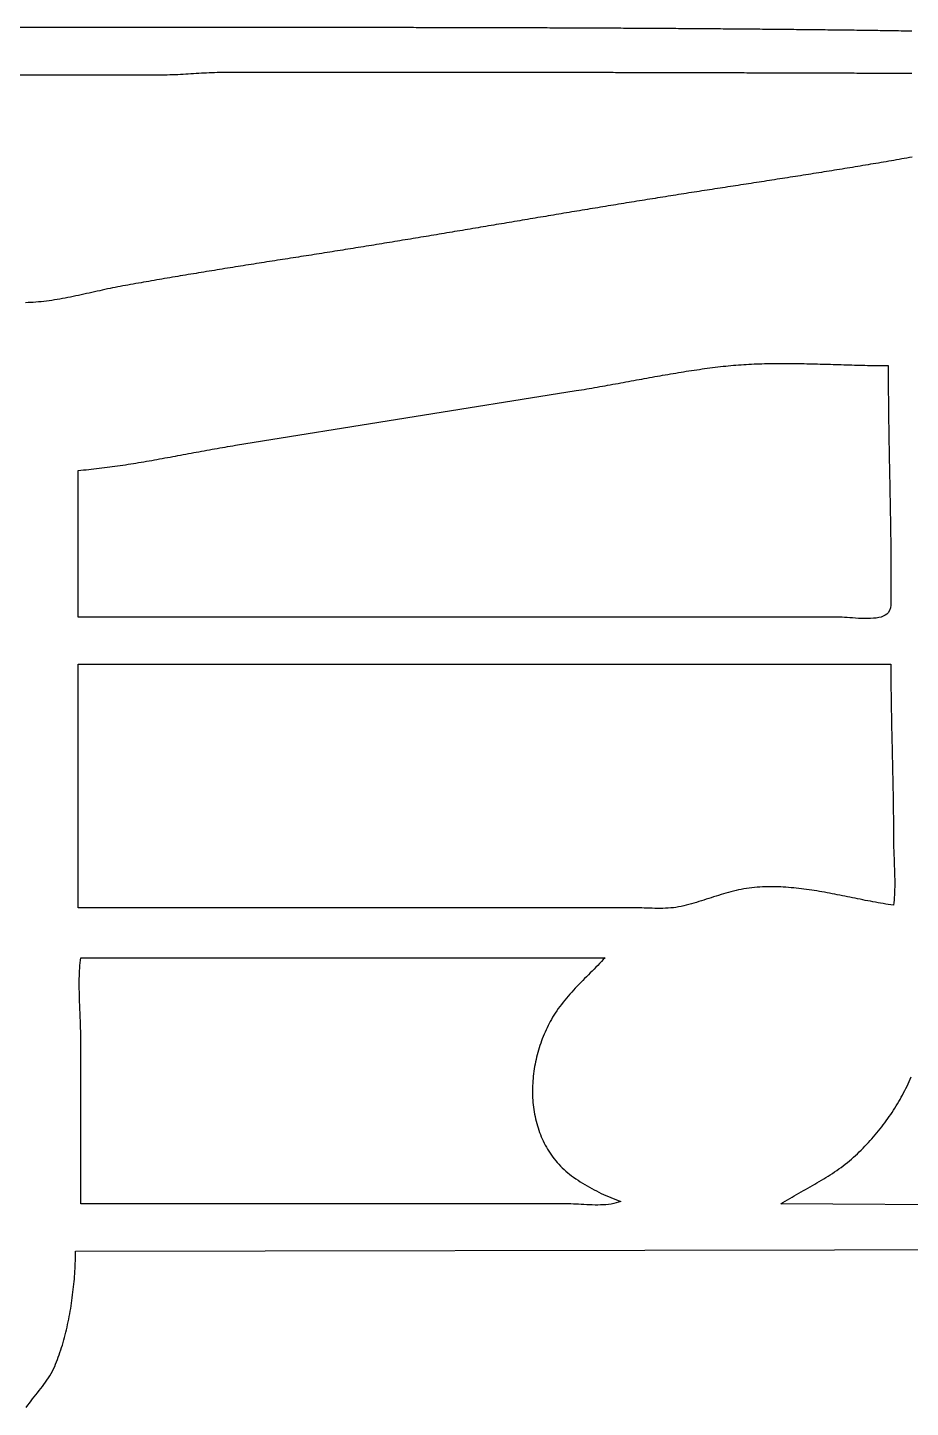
# Model space of a CAD drawing. Extents: x 5 to 1491, y 1 to 919.
# Drawn here: x 894 to 1230, y 209 to 736 of the extents above; entities that cross this region are included whole.
import ezdxf

# ---------------------------------------------------------------- set-up
doc = ezdxf.new("R2010")
doc.units = 0
doc.layers.add('C18', color=18, linetype='CONTINUOUS')
doc.layers.add('C7', color=7, linetype='CONTINUOUS')

msp = doc.modelspace()

# ---------------------------------------------------------------- linework, layer by layer
at = {"layer": 'C18'}
for points in [[(1230.9927, 734.6221), (1229.9928, 734.6385), (1228.9929, 734.6549), (1227.993, 734.6713), (1226.9931, 734.6876), (1225.9933, 734.7039), (1224.9934, 734.7202), (1223.9936, 734.7363), (1222.9938, 734.7524), (1221.994, 734.7684), (1220.9942, 734.7842), (1219.9945, 734.7999), (1218.9947, 734.8154), (1217.995, 734.8308), (1216.9953, 734.846), (1215.9956, 734.861), (1214.996, 734.8757), (1213.9963, 734.8902), (1212.9967, 734.9045), (1211.9971, 734.9185), (1210.9975, 734.9322), (1209.998, 734.9457), (1208.9984, 734.9588), (1207.9989, 734.9715), (1206.9994, 734.984), (1206, 734.9961), (1205.0009, 735.0079), (1204.0018, 735.0196), (1203.0026, 735.0313), (1202.0035, 735.0429), (1201.0042, 735.0543), (1200.005, 735.0657), (1199.0057, 735.0771), (1198.0064, 735.0883), (1197.007, 735.0994), (1196.0076, 735.1105), (1195.0082, 735.1214), (1194.0087, 735.1323), (1193.0092, 735.1431), (1192.0097, 735.1538), (1191.0101, 735.1644), (1190.0105, 735.175), (1189.0109, 735.1854), (1188.0112, 735.1958), (1187.0115, 735.2061), (1186.0118, 735.2163), (1185.012, 735.2264), (1184.0123, 735.2365), (1183.0124, 735.2464), (1182.0126, 735.2563), (1181.0127, 735.2661), (1180.0128, 735.2758), (1179.0129, 735.2854), (1178.013, 735.295), (1177.013, 735.3045), (1176.013, 735.3139), (1175.0129, 735.3232), (1174.0129, 735.3324), (1173.0128, 735.3415), (1172.0127, 735.3506), (1171.0126, 735.3596), (1170.0124, 735.3685), (1169.0122, 735.3774), (1168.012, 735.3861), (1167.0118, 735.3948), (1166.0116, 735.4034), (1165.0113, 735.412), (1164.011, 735.4204), (1163.0107, 735.4288), (1162.0104, 735.4371), (1161.0101, 735.4453), (1160.0097, 735.4535), (1159.0093, 735.4615), (1158.0089, 735.4695), (1157.0085, 735.4775), (1156.008, 735.4853), (1155.0076, 735.4931), (1154.0071, 735.5008), (1153.0066, 735.5084), (1152.0061, 735.516), (1151.0056, 735.5235), (1150.0051, 735.5309), (1149.0045, 735.5383), (1148.004, 735.5455), (1147.0034, 735.5527), (1146.0028, 735.5599), (1145.0022, 735.5669), (1144.0016, 735.5739), (1143.0009, 735.5808), (1142.0003, 735.5877), (1140.9997, 735.5945), (1139.999, 735.6012), (1138.9983, 735.6078), (1137.9976, 735.6144), (1136.9969, 735.6209), (1135.9963, 735.6273), (1134.9955, 735.6337), (1133.9948, 735.64), (1132.9941, 735.6462), (1131.9934, 735.6524), (1130.9926, 735.6585), (1129.9919, 735.6645), (1128.9911, 735.6705), (1127.9904, 735.6764), (1126.9896, 735.6823), (1125.9889, 735.688), (1124.9881, 735.6937), (1123.9873, 735.6994), (1122.9866, 735.705), (1121.9858, 735.7105), (1120.985, 735.7159), (1119.9842, 735.7213), (1118.9834, 735.7267), (1117.9826, 735.7319), (1116.9819, 735.7371), (1115.9811, 735.7423), (1114.9803, 735.7474), (1113.9795, 735.7524), (1112.9787, 735.7573), (1111.9779, 735.7622), (1110.9772, 735.7671), (1109.9764, 735.7719), (1108.9756, 735.7766), (1107.9748, 735.7812), (1106.9741, 735.7858), (1105.9733, 735.7904), (1104.9725, 735.7949), (1103.9718, 735.7993), (1102.971, 735.8036), (1101.9703, 735.8079), (1100.9696, 735.8122), (1099.9688, 735.8164), (1098.9681, 735.8205), (1097.9674, 735.8246), (1096.9667, 735.8286), (1095.966, 735.8326), (1094.9653, 735.8365), (1093.9646, 735.8404), (1092.9639, 735.8442), (1091.9633, 735.8479), (1090.9626, 735.8516), (1089.962, 735.8553), (1088.9614, 735.8589), (1087.9607, 735.8624), (1086.9601, 735.8659), (1085.9596, 735.8693), (1084.959, 735.8727), (1083.9584, 735.876), (1082.9579, 735.8793), (1081.9573, 735.8825), (1080.9568, 735.8857), (1079.9563, 735.8888), (1078.9558, 735.8918), (1077.9553, 735.8949), (1076.9549, 735.8978), (1075.9544, 735.9007), (1074.954, 735.9036), (1073.9536, 735.9064), (1072.9532, 735.9092), (1071.9529, 735.9119), (1070.9525, 735.9146), (1069.9522, 735.9172), (1068.9519, 735.9198), (1067.9516, 735.9223), (1066.9513, 735.9248), (1065.9511, 735.9272), (1064.9509, 735.9296), (1063.9507, 735.932), (1062.9505, 735.9343), (1061.9503, 735.9365), (1060.9502, 735.9387), (1059.9501, 735.9409), (1058.95, 735.943), (1057.95, 735.9451), (1056.9499, 735.9471), (1055.9499, 735.9491), (1054.9499, 735.951), (1053.95, 735.9529), (1052.9501, 735.9548), (1051.9502, 735.9566), (1050.9503, 735.9584), (1049.9505, 735.9601), (1048.9506, 735.9618), (1047.9509, 735.9635), (1046.9511, 735.9651), (1045.9514, 735.9666), (1044.9517, 735.9682), (1043.952, 735.9696), (1042.9524, 735.9711), (1041.9528, 735.9725), (1040.9532, 735.9739), (1039.9537, 735.9752), (1038.9542, 735.9765), (1037.9547, 735.9777), (1036.9553, 735.979), (1035.9559, 735.9801), (1034.9565, 735.9813), (1033.9572, 735.9824), (1032.9579, 735.9834), (1031.9587, 735.9845), (1030.9594, 735.9855), (1029.9603, 735.9864), (1028.9611, 735.9873), (1027.962, 735.9882), (1026.9629, 735.9891), (1025.9639, 735.9899), (1024.9649, 735.9907), (1023.966, 735.9914), (1022.9671, 735.9921), (1021.9682, 735.9928), (1020.9694, 735.9935), (1019.9706, 735.9941), (1018.9718, 735.9947), (1017.9731, 735.9952), (1016.9745, 735.9958), (1015.9758, 735.9962), (1014.9773, 735.9967), (1013.9787, 735.9971), (1012.9802, 735.9975), (1011.9818, 735.9979), (1010.9834, 735.9982), (1009.9851, 735.9985), (1008.9868, 735.9988), (1007.9885, 735.9991), (1006.9903, 735.9993), (1005.9921, 735.9995), (1004.994, 735.9996), (1003.9959, 735.9998), (1002.9979, 735.9999), (1002, 736), (831, 736)], [(804, 718), (945, 718), (946.0058, 718.0049), (947.0105, 718.0194), (948.0141, 718.0424), (949.0168, 718.0731), (950.0186, 718.1107), (951.0196, 718.1544), (952.0199, 718.2032), (953.0195, 718.2563), (954.0186, 718.313), (955.0173, 718.3722), (956.0156, 718.4332), (957.0136, 718.4951), (958.0114, 718.5571), (959.0092, 718.6183), (960.0069, 718.6779), (961.0047, 718.735), (962.0026, 718.7887), (963.0008, 718.8383), (963.9993, 718.8828), (964.9983, 718.9214), (965.9977, 718.9533), (966.9977, 718.9776), (967.9985, 718.9934), (969, 719), (970.0002, 719.0015), (971.0004, 719.0031), (972.0007, 719.0046), (973.0009, 719.0061), (974.0012, 719.0076), (975.0014, 719.009), (976.0016, 719.0104), (977.0019, 719.0117), (978.0021, 719.013), (979.0024, 719.0143), (980.0026, 719.0156), (981.0028, 719.0168), (982.003, 719.018), (983.0033, 719.0191), (984.0035, 719.0203), (985.0037, 719.0214), (986.0039, 719.0224), (987.0042, 719.0234), (988.0044, 719.0244), (989.0046, 719.0254), (990.0048, 719.0263), (991.005, 719.0272), (992.0052, 719.0281), (993.0055, 719.0289), (994.0057, 719.0297), (995.0059, 719.0305), (996.0061, 719.0312), (997.0063, 719.0319), (998.0065, 719.0326), (999.0067, 719.0333), (1000.0069, 719.0339), (1001.0071, 719.0345), (1002.0073, 719.035), (1003.0075, 719.0355), (1004.0077, 719.036), (1005.0079, 719.0365), (1006.0081, 719.0369), (1007.0082, 719.0373), (1008.0084, 719.0377), (1009.0086, 719.0381), (1010.0088, 719.0384), (1011.009, 719.0387), (1012.0092, 719.0389), (1013.0094, 719.0391), (1014.0095, 719.0393), (1015.0097, 719.0395), (1016.0099, 719.0396), (1017.0101, 719.0398), (1018.0102, 719.0398), (1019.0104, 719.0399), (1020.0106, 719.0399), (1021.0108, 719.0399), (1022.0109, 719.0399), (1023.0111, 719.0398), (1024.0113, 719.0397), (1025.0114, 719.0396), (1026.0116, 719.0395), (1027.0117, 719.0393), (1028.0119, 719.0391), (1029.0121, 719.0389), (1030.0122, 719.0387), (1031.0124, 719.0384), (1032.0125, 719.0381), (1033.0127, 719.0377), (1034.0128, 719.0374), (1035.013, 719.037), (1036.0131, 719.0366), (1037.0133, 719.0361), (1038.0134, 719.0357), (1039.0136, 719.0352), (1040.0137, 719.0347), (1041.0139, 719.0341), (1042.014, 719.0336), (1043.0141, 719.033), (1044.0143, 719.0324), (1045.0144, 719.0317), (1046.0145, 719.031), (1047.0147, 719.0304), (1048.0148, 719.0296), (1049.0149, 719.0289), (1050.0151, 719.0281), (1051.0152, 719.0273), (1052.0153, 719.0265), (1053.0155, 719.0257), (1054.0156, 719.0248), (1055.0157, 719.0239), (1056.0158, 719.023), (1057.016, 719.0221), (1058.0161, 719.0211), (1059.0162, 719.0201), (1060.0163, 719.0191), (1061.0164, 719.0181), (1062.0165, 719.017), (1063.0167, 719.0159), (1064.0168, 719.0148), (1065.0169, 719.0137), (1066.017, 719.0126), (1067.0171, 719.0114), (1068.0172, 719.0102), (1069.0173, 719.009), (1070.0174, 719.0077), (1071.0175, 719.0065), (1072.0176, 719.0052), (1073.0177, 719.0039), (1074.0178, 719.0026), (1075.0179, 719.0012), (1076.018, 718.9998), (1077.0181, 718.9984), (1078.0182, 718.997), (1079.0183, 718.9956), (1080.0184, 718.9941), (1081.0185, 718.9927), (1082.0186, 718.9912), (1083.0187, 718.9896), (1084.0187, 718.9881), (1085.0188, 718.9866), (1086.0189, 718.985), (1087.019, 718.9834), (1088.0191, 718.9817), (1089.0192, 718.9801), (1090.0193, 718.9784), (1091.0193, 718.9768), (1092.0194, 718.9751), (1093.0195, 718.9733), (1094.0196, 718.9716), (1095.0196, 718.9698), (1096.0197, 718.9681), (1097.0198, 718.9663), (1098.0199, 718.9645), (1099.0199, 718.9626), (1100.02, 718.9608), (1101.0201, 718.9589), (1102.0201, 718.957), (1103.0202, 718.9551), (1104.0203, 718.9532), (1105.0203, 718.9512), (1106.0204, 718.9493), (1107.0204, 718.9473), (1108.0205, 718.9453), (1109.0206, 718.9433), (1110.0206, 718.9412), (1111.0207, 718.9392), (1112.0207, 718.9371), (1113.0208, 718.935), (1114.0209, 718.9329), (1115.0209, 718.9308), (1116.021, 718.9287), (1117.021, 718.9265), (1118.0211, 718.9243), (1119.0211, 718.9221), (1120.0212, 718.9199), (1121.0212, 718.9177), (1122.0212, 718.9155), (1123.0213, 718.9132), (1124.0213, 718.911), (1125.0214, 718.9087), (1126.0214, 718.9064), (1127.0215, 718.9041), (1128.0215, 718.9017), (1129.0215, 718.8994), (1130.0216, 718.897), (1131.0216, 718.8946), (1132.0216, 718.8923), (1133.0217, 718.8898), (1134.0217, 718.8874), (1135.0217, 718.885), (1136.0218, 718.8825), (1137.0218, 718.8801), (1138.0218, 718.8776), (1139.0219, 718.8751), (1140.0219, 718.8726), (1141.0219, 718.8701), (1142.0219, 718.8675), (1143.022, 718.865), (1144.022, 718.8624), (1145.022, 718.8599), (1146.022, 718.8573), (1147.0221, 718.8547), (1148.0221, 718.8521), (1149.0221, 718.8494), (1150.0221, 718.8468), (1151.0221, 718.8441), (1152.0222, 718.8415), (1153.0222, 718.8388), (1154.0222, 718.8361), (1155.0222, 718.8334), (1156.0222, 718.8307), (1157.0222, 718.828), (1158.0222, 718.8252), (1159.0222, 718.8225), (1160.0223, 718.8197), (1161.0223, 718.817), (1162.0223, 718.8142), (1163.0223, 718.8114), (1164.0223, 718.8086), (1165.0223, 718.8058), (1166.0223, 718.8029), (1167.0223, 718.8001), (1168.0223, 718.7972), (1169.0223, 718.7944), (1170.0223, 718.7915), (1171.0223, 718.7886), (1172.0223, 718.7857), (1173.0223, 718.7828), (1174.0223, 718.7799), (1175.0223, 718.777), (1176.0223, 718.7741), (1177.0223, 718.7711), (1178.0223, 718.7682), (1179.0223, 718.7652), (1180.0223, 718.7623), (1181.0222, 718.7593), (1182.0222, 718.7563), (1183.0222, 718.7533), (1184.0222, 718.7503), (1185.0222, 718.7473), (1186.0222, 718.7443), (1187.0222, 718.7412), (1188.0222, 718.7382), (1189.0221, 718.7352), (1190.0221, 718.7321), (1191.0221, 718.7291), (1192.0221, 718.726), (1193.0221, 718.7229), (1194.0221, 718.7198), (1195.022, 718.7167), (1196.022, 718.7136), (1197.022, 718.7105), (1198.022, 718.7074), (1199.022, 718.7043), (1200.0219, 718.7012), (1201.0219, 718.698), (1202.0219, 718.6949), (1203.0219, 718.6918), (1204.0218, 718.6886), (1205.0218, 718.6854), (1206.0218, 718.6823), (1207.0217, 718.6791), (1208.0217, 718.6759), (1209.0217, 718.6728), (1210.0217, 718.6696), (1211.0216, 718.6664), (1212.0216, 718.6632), (1213.0216, 718.66), (1214.0215, 718.6568), (1215.0215, 718.6536), (1216.0215, 718.6503), (1217.0214, 718.6471), (1218.0214, 718.6439), (1219.0214, 718.6407), (1220.0213, 718.6374), (1221.0213, 718.6342), (1222.0212, 718.6309), (1223.0212, 718.6277), (1224.0212, 718.6244), (1225.0211, 718.6212), (1226.0211, 718.6179), (1227.021, 718.6146), (1228.021, 718.6114), (1229.021, 718.6081), (1230.0209, 718.6048), (1231.0209, 718.6016)], [(1231.1142, 686.5576), (1230.1276, 686.3808), (1229.1409, 686.2047), (1228.154, 686.0294), (1227.1669, 685.8548), (1226.1797, 685.6808), (1225.1923, 685.5076), (1224.2048, 685.335), (1223.2171, 685.1631), (1222.2292, 684.9919), (1221.2412, 684.8213), (1220.2531, 684.6513), (1219.2648, 684.482), (1218.2764, 684.3133), (1217.2878, 684.1451), (1216.2991, 683.9776), (1215.3103, 683.8106), (1214.3213, 683.6442), (1213.3323, 683.4784), (1212.3431, 683.3131), (1211.3538, 683.1483), (1210.3643, 682.984), (1209.3748, 682.8203), (1208.3852, 682.657), (1207.3955, 682.4943), (1206.4056, 682.332), (1205.4157, 682.1701), (1204.4257, 682.0088), (1203.4356, 681.8478), (1202.4454, 681.6873), (1201.4551, 681.5272), (1200.4647, 681.3675), (1199.4743, 681.2082), (1198.4838, 681.0493), (1197.4932, 680.8908), (1196.5026, 680.7326), (1195.5119, 680.5748), (1194.5211, 680.4173), (1193.5303, 680.2601), (1192.5394, 680.1033), (1191.5485, 679.9467), (1190.5575, 679.7904), (1189.5665, 679.6345), (1188.5755, 679.4788), (1187.5844, 679.3233), (1186.5932, 679.1681), (1185.6021, 679.0131), (1184.6109, 678.8584), (1183.6197, 678.7038), (1182.6285, 678.5495), (1181.6372, 678.3954), (1180.646, 678.2414), (1179.6547, 678.0876), (1178.6634, 677.9339), (1177.6721, 677.7804), (1176.6808, 677.627), (1175.6896, 677.4738), (1174.6983, 677.3207), (1173.707, 677.1676), (1172.7158, 677.0147), (1171.7245, 676.8618), (1170.7333, 676.7089), (1169.7421, 676.5562), (1168.7509, 676.4035), (1167.7598, 676.2508), (1166.7687, 676.0981), (1165.7776, 675.9454), (1164.7866, 675.7927), (1163.7956, 675.64), (1162.8046, 675.4873), (1161.8137, 675.3346), (1160.8228, 675.1818), (1159.832, 675.0289), (1158.8413, 674.8759), (1157.8506, 674.7229), (1156.86, 674.5698), (1155.8694, 674.4166), (1154.879, 674.2632), (1153.8886, 674.1097), (1152.8982, 673.9561), (1151.908, 673.8023), (1150.9178, 673.6484), (1149.9278, 673.4943), (1148.9378, 673.34), (1147.9479, 673.1855), (1146.9581, 673.0308), (1145.9684, 672.8759), (1144.9788, 672.7207), (1143.9893, 672.5653), (1143, 672.4097), (1142.0058, 672.2529), (1141.0116, 672.0959), (1140.0175, 671.9386), (1139.0235, 671.781), (1138.0295, 671.6231), (1137.0355, 671.4649), (1136.0416, 671.3065), (1135.0478, 671.1477), (1134.0539, 670.9887), (1133.0602, 670.8295), (1132.0664, 670.6699), (1131.0727, 670.5102), (1130.0791, 670.3501), (1129.0855, 670.1898), (1128.0919, 670.0293), (1127.0983, 669.8685), (1126.1048, 669.7075), (1125.1114, 669.5462), (1124.118, 669.3848), (1123.1246, 669.2231), (1122.1312, 669.0612), (1121.1379, 668.899), (1120.1446, 668.7367), (1119.1513, 668.5742), (1118.1581, 668.4114), (1117.1649, 668.2485), (1116.1718, 668.0853), (1115.1786, 667.922), (1114.1855, 667.7585), (1113.1924, 667.5948), (1112.1994, 667.431), (1111.2064, 667.267), (1110.2134, 667.1028), (1109.2204, 666.9384), (1108.2275, 666.7739), (1107.2346, 666.6093), (1106.2417, 666.4445), (1105.2488, 666.2795), (1104.2559, 666.1144), (1103.2631, 665.9492), (1102.2703, 665.7839), (1101.2775, 665.6184), (1100.2847, 665.4528), (1099.292, 665.2871), (1098.2993, 665.1213), (1097.3065, 664.9553), (1096.3138, 664.7893), (1095.3212, 664.6232), (1094.3285, 664.4569), (1093.3358, 664.2906), (1092.3432, 664.1242), (1091.3506, 663.9577), (1090.358, 663.7912), (1089.3653, 663.6245), (1088.3728, 663.4578), (1087.3802, 663.291), (1086.3876, 663.1242), (1085.395, 662.9573), (1084.4025, 662.7904), (1083.4099, 662.6234), (1082.4174, 662.4564), (1081.4248, 662.2893), (1080.4323, 662.1223), (1079.4398, 661.9551), (1078.4473, 661.788), (1077.4547, 661.6208), (1076.4622, 661.4537), (1075.4697, 661.2865), (1074.4772, 661.1193), (1073.4847, 660.9521), (1072.4922, 660.7849), (1071.4996, 660.6177), (1070.5071, 660.4505), (1069.5146, 660.2834), (1068.5221, 660.1162), (1067.5295, 659.9491), (1066.537, 659.782), (1065.5445, 659.615), (1064.5519, 659.448), (1063.5594, 659.281), (1062.5668, 659.1141), (1061.5742, 658.9472), (1060.5816, 658.7804), (1059.5891, 658.6136), (1058.5965, 658.4469), (1057.6038, 658.2803), (1056.6112, 658.1137), (1055.6186, 657.9473), (1054.6259, 657.7809), (1053.6333, 657.6146), (1052.6406, 657.4484), (1051.6479, 657.2822), (1050.6552, 657.1162), (1049.6625, 656.9503), (1048.6697, 656.7845), (1047.677, 656.6188), (1046.6842, 656.4532), (1045.6914, 656.2878), (1044.6986, 656.1224), (1043.7057, 655.9572), (1042.7129, 655.7922), (1041.72, 655.6272), (1040.7271, 655.4625), (1039.7341, 655.2978), (1038.7412, 655.1333), (1037.7482, 654.969), (1036.7552, 654.8049), (1035.7621, 654.6409), (1034.7691, 654.477), (1033.776, 654.3134), (1032.7829, 654.1499), (1031.7897, 653.9866), (1030.7965, 653.8235), (1029.8033, 653.6606), (1028.8101, 653.4979), (1027.8168, 653.3354), (1026.8235, 653.1731), (1025.8302, 653.011), (1024.8368, 652.8491), (1023.8434, 652.6875), (1022.8499, 652.526), (1021.8564, 652.3648), (1020.8629, 652.2038), (1019.8694, 652.0431), (1018.8758, 651.8826), (1017.8821, 651.7223), (1016.8884, 651.5623), (1015.8947, 651.4026), (1014.901, 651.2431), (1013.9071, 651.0839), (1012.9133, 650.9249), (1011.9194, 650.7662), (1010.9255, 650.6078), (1009.9315, 650.4497), (1008.9375, 650.2918), (1007.9434, 650.1342), (1006.9493, 649.977), (1005.9551, 649.82), (1004.9609, 649.6634), (1003.9666, 649.507), (1002.9723, 649.351), (1001.9779, 649.1952), (1000.9835, 649.0398), (999.9891, 648.8847), (998.9945, 648.73), (998, 648.5756), (996.9995, 648.4203), (995.9989, 648.265), (994.9983, 648.1095), (993.9976, 647.9539), (992.9968, 647.7981), (991.996, 647.6422), (990.9951, 647.4861), (989.9941, 647.3299), (988.9931, 647.1735), (987.992, 647.0169), (986.9909, 646.8601), (985.9898, 646.7031), (984.9886, 646.5459), (983.9874, 646.3885), (982.9861, 646.2309), (981.9848, 646.073), (980.9835, 645.915), (979.9822, 645.7566), (978.9809, 645.5981), (977.9796, 645.4393), (976.9783, 645.2802), (975.977, 645.1209), (974.9757, 644.9613), (973.9744, 644.8014), (972.9731, 644.6412), (971.9719, 644.4808), (970.9707, 644.32), (969.9695, 644.159), (968.9683, 643.9976), (967.9672, 643.8359), (966.9662, 643.6738), (965.9651, 643.5115), (964.9642, 643.3488), (963.9633, 643.1857), (962.9624, 643.0223), (961.9617, 642.8586), (960.961, 642.6944), (959.9603, 642.5299), (958.9598, 642.365), (957.9594, 642.1997), (956.959, 642.0341), (955.9587, 641.868), (954.9586, 641.7015), (953.9585, 641.5346), (952.9585, 641.3673), (951.9587, 641.1995), (950.959, 641.0313), (949.9594, 640.8627), (948.9599, 640.6936), (947.9606, 640.524), (946.9613, 640.354), (945.9623, 640.1835), (944.9634, 640.0125), (943.9646, 639.8411), (942.966, 639.6691), (941.9675, 639.4967), (940.9692, 639.3237), (939.9711, 639.1502), (938.9731, 638.9762), (937.9753, 638.8017), (936.9777, 638.6267), (935.9803, 638.4511), (934.9831, 638.2749), (933.986, 638.0982), (932.9892, 637.921), (931.9926, 637.7431), (930.9962, 637.5647), (930, 637.3858), (929.0462, 637.2105), (928.0858, 637.0273), (927.1191, 636.8369), (926.1464, 636.6399), (925.1681, 636.437), (924.1845, 636.229), (923.196, 636.0165), (922.2028, 635.8002), (921.2054, 635.5808), (920.2041, 635.359), (919.1992, 635.1355), (918.1911, 634.911), (917.18, 634.6861), (916.1665, 634.4617), (915.1507, 634.2383), (914.133, 634.0167), (913.1139, 633.7975), (912.0935, 633.5815), (911.0723, 633.3693), (910.0506, 633.1616), (909.0288, 632.9592), (908.0072, 632.7627), (906.9861, 632.5728), (905.9658, 632.3902), (904.9468, 632.2157), (903.9293, 632.0498), (902.9138, 631.8933), (901.9004, 631.7469), (900.8897, 631.6112), (899.8819, 631.487), (898.8774, 631.375), (897.8765, 631.2759), (896.8795, 631.1903), (895.8868, 631.1189), (894.8988, 631.0625), (893.9158, 631.0217), (892.938, 630.9972)], [(1207.996, 304.1589), (1208.7536, 304.8323), (1209.5012, 305.5121), (1210.2388, 306.1983), (1210.9666, 306.8908), (1211.6844, 307.5894), (1212.3923, 308.2943), (1213.0904, 309.0052), (1213.7787, 309.7221), (1214.4572, 310.445), (1215.126, 311.1737), (1215.7851, 311.9084), (1216.4345, 312.6487), (1217.0743, 313.3948), (1217.7044, 314.1466), (1218.325, 314.9039), (1218.936, 315.6667), (1219.5376, 316.435), (1220.1296, 317.2087), (1220.7123, 317.9877), (1221.2855, 318.772), (1221.8493, 319.5615), (1222.4038, 320.3561), (1222.949, 321.1558), (1223.4849, 321.9605), (1224.0116, 322.7702), (1224.529, 323.5847), (1225.0373, 324.4041), (1225.5364, 325.2282), (1226.0264, 326.0571), (1226.5074, 326.8905), (1226.9793, 327.7286), (1227.4421, 328.5711), (1227.896, 329.4181), (1228.341, 330.2695), (1228.777, 331.1252), (1229.2042, 331.9851), (1229.6225, 332.8493), (1230.032, 333.7176), (1230.4327, 334.5899), (1230.8246, 335.4663)], [(1340, 286), (1181, 287), (1181.8565, 287.5391), (1182.7157, 288.0691), (1183.577, 288.591), (1184.4403, 289.1056), (1185.3051, 289.6138), (1186.1712, 290.1164), (1187.0381, 290.6144), (1187.9056, 291.1087), (1188.7732, 291.6002), (1189.6407, 292.0896), (1190.5077, 292.578), (1191.3738, 293.0663), (1192.2388, 293.5552), (1193.1023, 294.0457), (1193.9639, 294.5386), (1194.8233, 295.035), (1195.6802, 295.5356), (1196.5342, 296.0413), (1197.3849, 296.5531), (1198.2321, 297.0718), (1199.0754, 297.5982), (1199.9144, 298.1334), (1200.7489, 298.6782), (1201.5784, 299.2334), (1202.4027, 299.8), (1203.2213, 300.3789), (1204.034, 300.9708), (1204.8403, 301.5768), (1205.6401, 302.1978), (1206.4328, 302.8345), (1207.2183, 303.4879), (1207.9961, 304.1589)], [(894.4251, 211), (895.015, 211.7996), (895.6183, 212.5942), (896.2316, 213.3853), (896.8516, 214.1745), (897.4751, 214.9635), (898.0989, 215.7539), (898.7197, 216.5472), (899.3342, 217.3451), (899.9392, 218.1493), (900.5314, 218.9613), (901.1075, 219.7827), (901.6643, 220.6152), (902.1985, 221.4603), (902.707, 222.3198), (903.1863, 223.1951), (903.6333, 224.088), (904.0447, 225), (904.4027, 225.8581), (904.7521, 226.7296), (905.0929, 227.6137), (905.4251, 228.5101), (905.7488, 229.4182), (906.0639, 230.3373), (906.3706, 231.267), (906.6687, 232.2066), (906.9585, 233.1558), (907.2398, 234.1138), (907.5127, 235.0802), (907.7772, 236.0544), (908.0335, 237.0359), (908.2814, 238.0241), (908.521, 239.0184), (908.7524, 240.0184), (908.9756, 241.0234), (909.1905, 242.033), (909.3973, 243.0465), (909.596, 244.0635), (909.7866, 245.0834), (909.9691, 246.1055), (910.1435, 247.1295), (910.3099, 248.1547), (910.4683, 249.1806), (910.6187, 250.2067), (910.7612, 251.2323), (910.8958, 252.257), (911.0225, 253.2802), (911.1413, 254.3013), (911.2523, 255.3198), (911.3555, 256.3352), (911.451, 257.3469), (911.5387, 258.3544), (911.6186, 259.3571), (911.6909, 260.3544), (911.7555, 261.3458), (911.8125, 262.3309), (911.8619, 263.3089), (911.9037, 264.2794), (911.9379, 265.2419), (911.9646, 266.1957), (911.9839, 267.1403), (911.9956, 268.0753), (912, 269), (1491, 270)], [(893.22, 209.3524), (893.8237, 210.1742), (894.4252, 211)]]:
    msp.add_lwpolyline(points, dxfattribs=at)
at = {"layer": 'C7'}
for points in [[(1221.9722, 512.6033), (1221.4735, 512.0976), (1220.8529, 511.6716), (1220.1229, 511.3194), (1219.2957, 511.0352), (1218.3839, 510.8132), (1217.3999, 510.6476), (1216.3561, 510.5326), (1215.2649, 510.4624), (1214.1388, 510.4312), (1212.9902, 510.4332), (1211.8315, 510.4625), (1210.6751, 510.5133), (1209.5335, 510.58), (1208.4191, 510.6566), (1207.3444, 510.7373), (1206.3216, 510.8164), (1205.3634, 510.888), (1204.4821, 510.9463), (1203.6902, 510.9856), (1203, 511), (1146, 511), (913, 511), (913, 567), (914.0013, 567.0817), (915.0028, 567.1688), (916.0045, 567.2608), (917.0063, 567.3579), (918.0083, 567.4597), (919.0104, 567.5663), (920.0126, 567.6773), (921.015, 567.7928), (922.0174, 567.9126), (923.0199, 568.0365), (924.0225, 568.1645), (925.0251, 568.2963), (926.0278, 568.4318), (927.0306, 568.571), (928.0333, 568.7136), (929.0361, 568.8596), (930.0389, 569.0088), (931.0416, 569.1611), (932.0444, 569.3163), (933.0471, 569.4743), (934.0498, 569.635), (935.0524, 569.7982), (936.055, 569.9638), (937.0574, 570.1318), (938.0598, 570.3018), (939.0621, 570.4739), (940.0643, 570.6478), (941.0664, 570.8234), (942.0683, 571.0007), (943.0701, 571.1794), (944.0717, 571.3595), (945.0732, 571.5408), (946.0745, 571.7231), (947.0756, 571.9064), (948.0765, 572.0905), (949.0772, 572.2753), (950.0776, 572.4605), (951.0778, 572.6462), (952.0778, 572.8322), (953.0775, 573.0182), (954.077, 573.2043), (955.0761, 573.3903), (956.075, 573.5759), (957.0736, 573.7612), (958.0718, 573.946), (959.0697, 574.13), (960.0673, 574.3133), (961.0646, 574.4956), (962.0614, 574.6769), (963.0579, 574.8569), (964.0541, 575.0356), (965.0498, 575.2128), (966.0451, 575.3885), (967.04, 575.5624), (968.0345, 575.7344), (969.0285, 575.9044), (970.0221, 576.0722), (971.0152, 576.2378), (972.0078, 576.401), (973, 576.5617), (1103, 597.4383), (1103.9963, 597.5993), (1104.9929, 597.7627), (1105.9896, 597.9282), (1106.9865, 598.0958), (1107.9837, 598.2652), (1108.9809, 598.4363), (1109.9784, 598.6092), (1110.9761, 598.7835), (1111.9739, 598.9593), (1112.9718, 599.1364), (1113.97, 599.3147), (1114.9683, 599.4941), (1115.9667, 599.6745), (1116.9653, 599.8557), (1117.9641, 600.0376), (1118.963, 600.2202), (1119.962, 600.4033), (1120.9612, 600.5868), (1121.9605, 600.7705), (1122.9599, 600.9544), (1123.9595, 601.1384), (1124.9592, 601.3223), (1125.959, 601.506), (1126.959, 601.6894), (1127.959, 601.8724), (1128.9592, 602.0549), (1129.9594, 602.2368), (1130.9598, 602.4179), (1131.9603, 602.5981), (1132.9608, 602.7774), (1133.9615, 602.9555), (1134.9622, 603.1324), (1135.9631, 603.3081), (1136.964, 603.4822), (1137.965, 603.6548), (1138.966, 603.8258), (1139.9672, 603.9949), (1140.9684, 604.1622), (1141.9697, 604.3274), (1142.971, 604.4905), (1143.9724, 604.6514), (1144.9739, 604.8099), (1145.9754, 604.9659), (1146.9769, 605.1194), (1147.9785, 605.2701), (1148.9802, 605.418), (1149.9818, 605.563), (1150.9836, 605.705), (1151.9853, 605.8438), (1152.9871, 605.9793), (1153.9889, 606.1114), (1154.9907, 606.24), (1155.9925, 606.3649), (1156.9944, 606.4862), (1157.9962, 606.6036), (1158.9981, 606.717), (1160, 606.8264), (1160.9786, 606.9278), (1161.9592, 607.0229), (1162.9416, 607.1119), (1163.9258, 607.1948), (1164.9117, 607.2719), (1165.8993, 607.3433), (1166.8885, 607.4091), (1167.8792, 607.4695), (1168.8715, 607.5247), (1169.8651, 607.5748), (1170.8601, 607.6199), (1171.8565, 607.6603), (1172.854, 607.696), (1173.8528, 607.7273), (1174.8527, 607.7542), (1175.8536, 607.777), (1176.8556, 607.7958), (1177.8585, 607.8107), (1178.8623, 607.8219), (1179.8668, 607.8296), (1180.8722, 607.8339), (1181.8783, 607.8349), (1182.885, 607.8329), (1183.8922, 607.828), (1184.9, 607.8202), (1185.9083, 607.8099), (1186.9169, 607.7971), (1187.9259, 607.782), (1188.9352, 607.7647), (1189.9446, 607.7455), (1190.9543, 607.7244), (1191.964, 607.7016), (1192.9738, 607.6773), (1193.9835, 607.6516), (1194.9932, 607.6247), (1196.0027, 607.5967), (1197.012, 607.5678), (1198.021, 607.5381), (1199.0297, 607.5078), (1200.038, 607.4771), (1201.0459, 607.4461), (1202.0532, 607.4149), (1203.06, 607.3837), (1204.0661, 607.3528), (1205.0716, 607.3221), (1206.0763, 607.2919), (1207.0802, 607.2624), (1208.0832, 607.2336), (1209.0853, 607.2058), (1210.0864, 607.179), (1211.0864, 607.1535), (1212.0854, 607.1295), (1213.0831, 607.1069), (1214.0796, 607.0861), (1215.0748, 607.0672), (1216.0687, 607.0503), (1217.0611, 607.0355), (1218.0521, 607.0231), (1219.0415, 607.0132), (1220.0293, 607.006), (1221.0155, 607.0015), (1222, 607)], [(1222, 607), (1222.0004, 605.999), (1222.0017, 604.998), (1222.0038, 603.997), (1222.0068, 602.9961), (1222.0105, 601.9951), (1222.0151, 600.9941), (1222.0204, 599.9931), (1222.0264, 598.9921), (1222.0331, 597.9911), (1222.0406, 596.9901), (1222.0487, 595.9892), (1222.0575, 594.9882), (1222.0669, 593.9872), (1222.077, 592.9863), (1222.0876, 591.9854), (1222.0988, 590.9844), (1222.1106, 589.9835), (1222.1229, 588.9827), (1222.1357, 587.9818), (1222.149, 586.9809), (1222.1628, 585.9801), (1222.177, 584.9793), (1222.1917, 583.9785), (1222.2068, 582.9778), (1222.2222, 581.9771), (1222.2381, 580.9764), (1222.2543, 579.9757), (1222.2708, 578.9751), (1222.2877, 577.9745), (1222.3048, 576.974), (1222.3222, 575.9734), (1222.3399, 574.973), (1222.3578, 573.9725), (1222.3759, 572.9721), (1222.3942, 571.9718), (1222.4126, 570.9715), (1222.4312, 569.9712), (1222.45, 568.971), (1222.4688, 567.9709), (1222.4877, 566.9708), (1222.5068, 565.9707), (1222.5258, 564.9707), (1222.5449, 563.9708), (1222.564, 562.9709), (1222.583, 561.9711), (1222.6021, 560.9713), (1222.6211, 559.9717), (1222.64, 558.972), (1222.6588, 557.9725), (1222.6775, 556.973), (1222.696, 555.9736), (1222.7145, 554.9742), (1222.7327, 553.9749), (1222.7507, 552.9757), (1222.7685, 551.9766), (1222.7861, 550.9776), (1222.8035, 549.9786), (1222.8205, 548.9797), (1222.8373, 547.9809), (1222.8537, 546.9822), (1222.8698, 545.9835), (1222.8855, 544.985), (1222.9009, 543.9865), (1222.9158, 542.9882), (1222.9304, 541.9899), (1222.9445, 540.9917), (1222.9581, 539.9936), (1222.9713, 538.9956), (1222.9839, 537.9977), (1222.9961, 537)], [(1222.996, 537), (1223.0067, 536.0003), (1223.0151, 535.0005), (1223.0214, 534.0006), (1223.0258, 533.0006), (1223.0286, 532.0006), (1223.0298, 531.0005), (1223.0297, 530.0003), (1223.0286, 529.0002), (1223.0265, 528), (1223.0236, 526.9999), (1223.0203, 525.9997), (1223.0166, 524.9996), (1223.0128, 523.9995), (1223.009, 522.9995), (1223.0055, 521.9996), (1223.0024, 520.9997), (1223, 520), (1223.0201, 518.9853), (1223.0558, 517.8861), (1223.0645, 516.7447), (1223.0032, 515.6033), (1222.8293, 514.5045), (1222.4999, 513.4904), (1221.9723, 512.6034)], [(1172, 407.9104), (1170.9569, 407.8263), (1169.9259, 407.7187), (1168.9063, 407.5888), (1167.8973, 407.4381), (1166.8982, 407.2679), (1165.9084, 407.0795), (1164.9269, 406.8743), (1163.9532, 406.6535), (1162.9864, 406.4186), (1162.0259, 406.1709), (1161.0709, 405.9117), (1160.1206, 405.6423), (1159.1745, 405.3641), (1158.2316, 405.0785), (1157.2913, 404.7867), (1156.3529, 404.4902), (1155.4155, 404.1902), (1154.4786, 403.8881), (1153.5413, 403.5852), (1152.6029, 403.2829), (1151.6628, 402.9825), (1150.72, 402.6854), (1149.774, 402.3928), (1148.824, 402.1062), (1147.8692, 401.8269), (1146.909, 401.5562), (1145.9425, 401.2955), (1144.9691, 401.046), (1143.988, 400.8092), (1142.9986, 400.5863), (1142, 400.3788), (1141.0345, 400.207), (1140.057, 400.0706), (1139.0693, 399.9663), (1138.0727, 399.8907), (1137.0689, 399.8405), (1136.0595, 399.8122), (1135.046, 399.8025), (1134.03, 399.8082), (1133.013, 399.8257), (1131.9967, 399.8518), (1130.9826, 399.8831), (1129.9723, 399.9162), (1128.9672, 399.9478), (1127.9691, 399.9745), (1126.9795, 399.993), (1126, 400), (913, 400), (913, 493), (1223, 493)], [(1223, 493), (1223.0006, 491.999), (1223.0026, 490.9982), (1223.006, 489.9975), (1223.0105, 488.997), (1223.0163, 487.9965), (1223.0232, 486.9962), (1223.0313, 485.996), (1223.0405, 484.9959), (1223.0507, 483.9958), (1223.0619, 482.9959), (1223.074, 481.9961), (1223.0871, 480.9963), (1223.1011, 479.9967), (1223.1158, 478.9971), (1223.1314, 477.9976), (1223.1478, 476.9981), (1223.1648, 475.9987), (1223.1825, 474.9994), (1223.2009, 474.0001), (1223.2198, 473.0008), (1223.2392, 472.0016), (1223.2592, 471.0025), (1223.2796, 470.0033), (1223.3005, 469.0042), (1223.3217, 468.0051), (1223.3432, 467.006), (1223.3651, 466.007), (1223.3872, 465.0079), (1223.4095, 464.0089), (1223.432, 463.0098), (1223.4546, 462.0107), (1223.4772, 461.0117), (1223.5, 460.0126), (1223.5227, 459.0134), (1223.5453, 458.0143), (1223.5679, 457.0151), (1223.5904, 456.0159), (1223.6127, 455.0166), (1223.6348, 454.0173), (1223.6567, 453.0179), (1223.6782, 452.0185), (1223.6994, 451.019), (1223.7203, 450.0195), (1223.7407, 449.0198), (1223.7607, 448.0201), (1223.7801, 447.0204), (1223.799, 446.0205), (1223.8174, 445.0205), (1223.8351, 444.0205), (1223.8521, 443.0203), (1223.8685, 442.02), (1223.8841, 441.0197), (1223.8988, 440.0192), (1223.9128, 439.0186), (1223.9259, 438.0178), (1223.938, 437.0169), (1223.9492, 436.0159), (1223.9594, 435.0148), (1223.9686, 434.0135), (1223.9767, 433.012), (1223.9836, 432.0104), (1223.9894, 431.0087), (1223.9939, 430.0068), (1223.9973, 429.0047), (1223.9993, 428.0024), (1224, 427), (1224.0046, 425.9887), (1224.018, 424.9794), (1224.0388, 423.972), (1224.066, 422.9663), (1224.0984, 421.9622), (1224.1349, 420.9595), (1224.1745, 419.9581), (1224.216, 418.9578), (1224.2581, 417.9586), (1224.3, 416.9603), (1224.3403, 415.9628), (1224.378, 414.9659), (1224.4119, 413.9695), (1224.441, 412.9735), (1224.464, 411.9776), (1224.48, 410.9819), (1224.4876, 409.9861), (1224.486, 408.9902), (1224.4738, 407.9939), (1224.45, 406.9972), (1224.4134, 405.9999), (1224.363, 405.0019), (1224.2975, 404.003), (1224.216, 403.0032), (1224.1171, 402.0022), (1224, 401), (1223.0197, 401.1474), (1222.0404, 401.301), (1221.0619, 401.4602), (1220.0843, 401.6247), (1219.1074, 401.7941), (1218.1313, 401.968), (1217.1557, 402.146), (1216.1808, 402.3277), (1215.2064, 402.5127), (1214.2325, 402.7006), (1213.259, 402.8911), (1212.2858, 403.0836), (1211.313, 403.2779), (1210.3404, 403.4735), (1209.368, 403.67), (1208.3957, 403.867), (1207.4235, 404.0642), (1206.4513, 404.2611), (1205.4791, 404.4574), (1204.5069, 404.6526), (1203.5344, 404.8464), (1202.5618, 405.0383), (1201.5889, 405.228), (1200.6157, 405.415), (1199.6421, 405.599), (1198.668, 405.7796), (1197.6935, 405.9563), (1196.7185, 406.1289), (1195.7428, 406.2968), (1194.7665, 406.4597), (1193.7895, 406.6171), (1192.8117, 406.7688), (1191.8331, 406.9143), (1190.8536, 407.0531), (1189.8731, 407.185), (1188.8917, 407.3095), (1187.9092, 407.4262), (1186.9256, 407.5347), (1185.9408, 407.6346), (1184.9548, 407.7255), (1183.9676, 407.8071), (1182.979, 407.8789), (1181.989, 407.9405), (1180.9975, 407.9916), (1180.0046, 408.0317), (1179.0101, 408.0604), (1178.0139, 408.0774), (1177.0161, 408.0823), (1176.0166, 408.0746), (1175.0152, 408.054), (1174.0121, 408.02), (1173.007, 407.9723), (1172, 407.9105)], [(1094.4676, 359), (1094.0039, 358.2358), (1093.5524, 357.4615), (1093.1134, 356.6771), (1092.6868, 355.8832), (1092.2729, 355.0801), (1091.8717, 354.2682), (1091.4834, 353.4477), (1091.1081, 352.6191), (1090.7459, 351.7826), (1090.3969, 350.9388), (1090.0613, 350.0878), (1089.7392, 349.2302), (1089.4306, 348.3661), (1089.1358, 347.4961), (1088.8549, 346.6204), (1088.5879, 345.7394), (1088.3351, 344.8535), (1088.0964, 343.963), (1087.8721, 343.0682), (1087.6623, 342.1696), (1087.467, 341.2675), (1087.2865, 340.3622), (1087.1208, 339.4541), (1086.97, 338.5435), (1086.8344, 337.6309), (1086.7139, 336.7165), (1086.6088, 335.8008), (1086.5191, 334.884), (1086.445, 333.9666), (1086.3866, 333.0488), (1086.344, 332.1311), (1086.3174, 331.2139), (1086.3068, 330.2973), (1086.3124, 329.3819), (1086.3344, 328.468), (1086.3727, 327.5558), (1086.4277, 326.6459), (1086.4993, 325.7385), (1086.5877, 324.834), (1086.693, 323.9328), (1086.8154, 323.0352), (1086.955, 322.1415), (1087.1118, 321.2522), (1087.2861, 320.3676), (1087.4779, 319.4879), (1087.6874, 318.6137), (1087.9147, 317.7452), (1088.1599, 316.8829), (1088.4231, 316.027), (1088.7045, 315.1779), (1089.0041, 314.336), (1089.3222, 313.5016), (1089.6588, 312.6751), (1090.014, 311.8569), (1090.388, 311.0472), (1090.7809, 310.2465), (1091.1929, 309.4551), (1091.6239, 308.6734), (1092.0742, 307.9017), (1092.544, 307.1404), (1093.0332, 306.3899), (1093.5421, 305.6504), (1094.0707, 304.9224), (1094.6192, 304.2062), (1095.1877, 303.5021), (1095.7763, 302.8106), (1096.3852, 302.1319), (1097.0144, 301.4665), (1097.6642, 300.8147), (1098.3346, 300.1768), (1099.0257, 299.5532), (1099.7376, 298.9443), (1100.4706, 298.3504), (1101.2247, 297.7719), (1102, 297.2091), (1102.8344, 296.6287), (1103.6764, 296.0603), (1104.526, 295.5039), (1105.383, 294.9598), (1106.2473, 294.4279), (1107.1187, 293.9085), (1107.9971, 293.4016), (1108.8824, 292.9073), (1109.7745, 292.4257), (1110.6733, 291.9569), (1111.5786, 291.5012), (1112.4903, 291.0584), (1113.4083, 290.6289), (1114.3324, 290.2126), (1115.2626, 289.8097), (1116.1988, 289.4203), (1117.1407, 289.0446), (1118.0883, 288.6825), (1119.0414, 288.3343), (1120, 288), (1119.1262, 287.6685), (1118.2192, 287.39), (1117.2825, 287.1606), (1116.3191, 286.9763), (1115.3326, 286.8334), (1114.3262, 286.7278), (1113.3031, 286.6558), (1112.2668, 286.6134), (1111.2205, 286.5967), (1110.1675, 286.6019), (1109.1112, 286.625), (1108.0548, 286.6622), (1107.0017, 286.7096), (1105.9552, 286.7633), (1104.9186, 286.8194), (1103.8952, 286.874), (1102.8883, 286.9233), (1101.9013, 286.9633), (1100.9374, 286.9901), (1100, 287), (1059, 287), (914, 287), (914, 350), (913.996, 351.0097), (913.9847, 352.0181), (913.9667, 353.0251), (913.943, 354.0309), (913.9143, 355.0354), (913.8813, 356.0389), (913.845, 357.0414), (913.806, 358.0429), (913.7651, 359.0436), (913.7232, 360.0435), (913.681, 361.0426), (913.6394, 362.0412), (913.5991, 363.0392), (913.5608, 364.0367), (913.5255, 365.0339), (913.4939, 366.0307), (913.4667, 367.0273), (913.4449, 368.0238), (913.429, 369.0201), (913.4201, 370.0165), (913.4188, 371.013), (913.4259, 372.0097), (913.4422, 373.0066), (913.4686, 374.0038), (913.5057, 375.0014), (913.5545, 375.9995), (913.6157, 376.9981), (913.69, 377.9974), (913.7783, 378.9974), (913.8813, 379.9983), (914, 381), (1114, 381)], [(1114, 381), (1113.3087, 380.2588), (1112.611, 379.5227), (1111.9078, 378.791), (1111.1998, 378.0629), (1110.488, 377.3378), (1109.7732, 376.615), (1109.0562, 375.8937), (1108.3379, 375.1732), (1107.6192, 374.4529), (1106.9009, 373.7321), (1106.1838, 373.01), (1105.4689, 372.2859), (1104.7569, 371.5592), (1104.0488, 370.8292), (1103.3454, 370.0951), (1102.6475, 369.3562), (1101.956, 368.6119), (1101.2717, 367.8614), (1100.5956, 367.1041), (1099.9284, 366.3393), (1099.271, 365.5661), (1098.6243, 364.7841), (1097.9891, 363.9923), (1097.3662, 363.1903), (1096.7566, 362.3771), (1096.1611, 361.5522), (1095.5806, 360.7148), (1095.0158, 359.8643), (1094.4677, 359)]]:
    msp.add_lwpolyline(points, dxfattribs=at)

doc.saveas('drawing.dxf')
